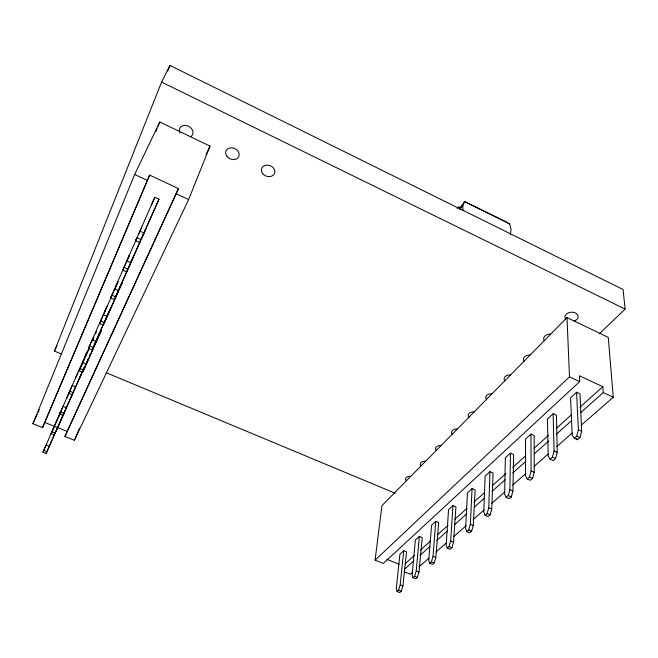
<?xml version="1.0" encoding="UTF-8"?>
<svg xmlns="http://www.w3.org/2000/svg" width="658" height="658" viewBox="0 0 658 658"><rect width="100%" height="100%" fill="white"/><g stroke="black" fill="none" stroke-linecap="round" stroke-linejoin="round"><path stroke-width="0.99" d="M506.134 497.399L508.247 495.573L509.901 489.651L510.435 453.148L513.61 454.538L512.944 490.967L511.299 496.88L509.177 498.698L506.134 497.399L504.645 494.232L505.344 457.812L510.435 453.148M485.11 515.337L487.109 513.61L488.762 507.811L489.947 471.679L493.056 473.028L491.748 509.07L490.095 514.869L488.096 516.596L485.11 515.337L483.786 512.146L485.119 476.112L489.947 471.679M466.802 531.68L468.702 530.035L470.347 524.352L472.066 488.581L475.117 489.881L473.267 525.569L471.63 531.245L469.722 532.89L466.802 531.68L465.609 528.473L467.46 492.801L472.066 488.581M447.234 548.098L449.044 546.535L450.681 540.975L452.943 505.607L455.928 506.857L453.535 542.143L451.906 547.711L450.097 549.265L447.234 548.098L446.19 544.882L448.567 509.613L452.943 505.607M429.69 563.281L431.401 561.792L433.038 556.339L435.752 521.358L438.689 522.575L435.835 557.474L434.206 562.927L432.487 564.408L429.69 563.281L428.753 560.065L431.582 525.183L435.752 521.358M412.969 577.732L414.606 576.318L416.226 570.971L419.368 536.385L422.239 537.561L418.973 572.065L417.353 577.42L415.716 578.826L412.969 577.732L412.155 574.516L415.387 540.037L419.368 536.385M397.037 591.517L398.592 590.168L400.204 584.921L403.716 550.73L406.537 551.873L402.893 585.982L401.29 591.229L399.727 592.578L397.037 591.517L396.313 588.31L399.916 554.217L403.716 550.73M581.014 412.327L603.246 392.571L602.81 386.715L579.385 375.776L579.69 381.607L383.301 563.445L375.085 560.164L381.936 505.648L567.007 317.575L608.263 337.389L613.256 397.235L581.524 424.936M510.287 234.552L511.101 229.486L509.679 223.975L505.434 221.475L464.68 201.619L459.761 208.076M580.011 437.554L581.656 431.245L579.978 393.821L576.581 392.258L570.593 397.745L572.189 435.185L574.245 438.244L577.502 439.709L580.011 437.554L576.745 436.081L574.245 438.244M576.745 436.081L578.398 429.773L576.581 392.258M555.599 458.544L557.252 452.367L556.446 415.264L553.131 413.759L547.464 418.949L548.204 456.068L550.055 459.169L553.23 460.575L555.599 458.544L552.407 457.129L550.055 459.169M552.407 457.129L554.069 450.952L553.131 413.759M527.206 478.934L529.427 477.009L531.088 470.964L530.932 434.107L534.181 435.555L534.197 472.321L532.552 478.366L530.315 480.291L527.206 478.934L525.545 475.792L525.569 439.018L530.932 434.107M61.054 353.864L54.433 351.101L161.605 82.077L169.978 65.422L623.068 289.504L625.1 309.079L599.216 333.927M167.691 71.13L169.978 65.422M188.607 199.58L210.025 146.109L159.795 121.985L134.66 174.469L32.9 423.711L42.548 427.56L149.629 175.11L178.474 188.583L64.903 436.476L74.412 440.268L188.607 199.58L176.278 193.839M155.888 131.477L157.056 128.631M157.838 126.731L159.795 121.985M74.412 440.268L79.495 428.078M42.548 427.56L149.629 175.11M140.516 240.565L139.669 242.547L135.638 240.738L136.979 237.678L141.018 239.504L158.997 199.177L154.836 197.252L122.725 270.199L126.632 271.927L127.545 269.796M64.903 436.476L178.474 188.583M82.669 372.264L101.258 330.513L82.669 372.264L79.157 370.808L89.356 347.679L79.157 370.808M103.314 325.101L122.24 282.603L103.314 325.101L99.613 323.522L100.723 320.989L104.433 322.576M130.407 263.34L133.484 256.669L115.586 296.824L111.778 295.162L110.602 297.852L114.402 299.505L115.372 297.251M64.147 412.722L62.995 415.363L59.664 414.014L63.045 406.331L66.384 407.68L63.892 413.347L60.552 411.998M73.277 392.143L72.158 394.726L68.736 393.328L72.215 385.415L75.637 386.822L73.096 392.596L69.674 391.197M92.054 349.867L110.824 307.738L95.755 341.469L92.153 339.947L88.452 348.353L92.054 349.867L93.115 347.424M61.778 418.06L63.9 413.479L49.276 446.239L46.101 444.989L42.902 452.26L46.076 453.502L82.332 371.721M55.486 432.248L54.318 434.93L51.061 433.63L54.351 426.162M122.725 270.199L123.975 267.337L127.899 269.073L145.854 228.803L142.589 235.885M58.562 416.769L60.585 412.147L42.902 452.26M66.82 397.934L68.95 393.073M75.505 378.128L77.751 373.02M84.652 357.286L87.012 351.898L51.061 433.63M104.457 312.122L107.089 306.118L88.452 348.353M126.591 261.645L129.544 254.917L110.602 297.852M138.673 234.108L141.807 226.969M151.504 204.86L154.836 197.252M115.611 287.275L118.004 281.821L99.613 323.522M95.468 333.836L96.537 331.393M46.076 453.502L49.276 446.239M95.755 341.469L93.107 347.49L89.504 345.968M92.655 340.186L93.897 337.381M92.227 341.189L93.049 339.322M68.736 393.328L69.88 390.753M59.664 414.014L60.832 411.39M83.977 368.011L84.8 366.152M114.402 299.505L158.997 199.177M135.638 240.738L136.519 238.755M84.347 367.32L55.165 433.013L51.908 431.714M86.42 362.681L88.073 358.964M89.323 356.184L90.146 354.325M32.9 423.711L37.21 414.392M38.065 412.533L39.365 409.737M78.87 379.518L81.222 374.46M70.11 399.274L72.339 394.463M206.086 154.474L210.025 146.109M54.433 351.101L57.024 345.647M459.695 209.573L462.78 205.526L464.68 201.619L509.679 223.975M457.187 208.512L458.404 206.908L460.987 207.615M375.085 560.164L569.507 376.87L567.007 317.575M405.196 563.7L414.351 555.5M420.454 550.03L430.373 541.147M437.241 534.995L447.925 525.429M454.793 519.277L466.999 508.346M473.867 502.194L484.551 492.628M492.176 485.793L505.912 473.497M512.779 467.345L525.75 455.731M534.14 448.213L548.64 435.226M556.265 428.399L571.531 414.729M579.92 407.212L602.81 386.715M404.662 569.005L413.866 560.83M420.001 555.377L429.97 546.527M436.871 540.391L447.605 530.858M454.505 524.73L466.769 513.824M474.434 507.014L484.403 498.164M492.069 491.345L505.105 479.764M512.771 472.954L525.808 461.373M534.238 453.88L548.805 440.942M556.479 434.124L571.81 420.503M412.805 572.254L410.477 574.286L404.168 571.769M418.99 566.851L429.057 558.066M436.024 551.98L446.083 543.195M453.823 536.443L466.201 525.627M473.168 519.549L484.008 510.09M491.748 503.329L504.9 491.839M512.64 485.086L525.8 473.595M534.312 466.16L548.246 453.995M556.758 446.56L572.238 433.046M43.699 450.434L46.883 451.692M398.592 590.168L401.29 591.229M400.204 584.921L402.893 585.982M414.606 576.318L417.353 577.42M44.843 422.477L67.083 431.368M386.781 559.292L399.11 564.227M416.226 570.971L418.973 572.065M431.401 561.792L434.206 562.927M433.038 556.339L435.835 557.474M449.044 546.535L451.906 547.711M450.681 540.975L453.535 542.143M80.153 368.554L83.673 370.018M468.702 530.035L471.63 531.245M82.752 362.648L86.264 364.113M470.347 524.352L473.267 525.569M106.497 372.823L395.211 493.253M488.762 507.811L491.748 509.07M487.109 513.61L490.095 514.869M508.247 495.573L511.299 496.88M103.429 314.845L107.131 316.432M509.901 489.651L512.944 490.967M114.541 288.887L118.341 290.548M531.088 470.964L534.197 472.321M529.427 477.009L532.552 478.366M126.805 260.922L130.712 262.665M554.069 450.952L557.252 452.367M139.866 231.131L143.896 232.957M578.398 429.773L581.656 431.245M134.66 174.469L147.227 180.317M569.507 376.87L579.69 381.607M603.246 392.571L613.256 397.235M161.605 82.077L625.1 309.079M576.457 438.179L577.502 439.709M462.78 205.526L463.076 210.56M420.98 465.897A5.305 3.282 6.3 0 1 420.964 462.607A5.305 3.282 6.3 0 1 425.537 461.266M486.435 399.373A5.864 3.89 2.5 0 1 486.69 395.483A5.864 3.89 2.5 0 1 491.896 393.821M452.227 434.14A5.568 3.57 4.6 0 1 452.342 430.562A5.568 3.57 4.6 0 1 457.211 429.074M524.031 361.168A6.202 4.261 -0.2 0 1 524.467 356.907A6.202 4.261 -0.2 0 1 530.052 355.04M504.776 380.735A6.029 4.071 1.2 0 1 505.122 376.664A6.029 4.071 1.2 0 1 510.509 374.904M436.262 450.368A5.437 3.422 5.5 0 1 436.303 446.938A5.437 3.422 5.5 0 1 441.025 445.524M565.543 318.966A6.596 4.664 -3.7 0 1 568.849 312.673A6.596 4.664 -3.7 0 1 577.568 314.754A6.596 4.664 -3.7 0 1 574.22 321.038M544.256 340.605A6.391 4.458 -1.8 0 1 544.808 336.148A6.391 4.458 -1.8 0 1 550.598 334.157M468.932 417.156A5.708 3.726 3.6 0 1 469.121 413.43A5.708 3.726 3.6 0 1 474.155 411.859M406.34 480.776A5.182 3.15 7 0 1 406.274 477.609A5.182 3.15 7 0 1 410.715 476.334M179.996 132.99A7.156 5.7 29 0 1 182.702 125.727A7.156 5.7 29 0 1 191.758 128.96A7.156 5.7 29 0 1 190.581 136.765M227.076 156.546A6.999 5.642 24.4 0 0 238.714 156.768A6.999 5.642 24.4 0 0 231.476 147.811A6.999 5.642 24.4 0 0 227.076 156.546M262.715 173.646A6.893 5.585 20.5 0 0 274.328 173.901A6.893 5.585 20.5 0 0 267.387 165.133A6.893 5.585 20.5 0 0 262.715 173.646"/></g></svg>
